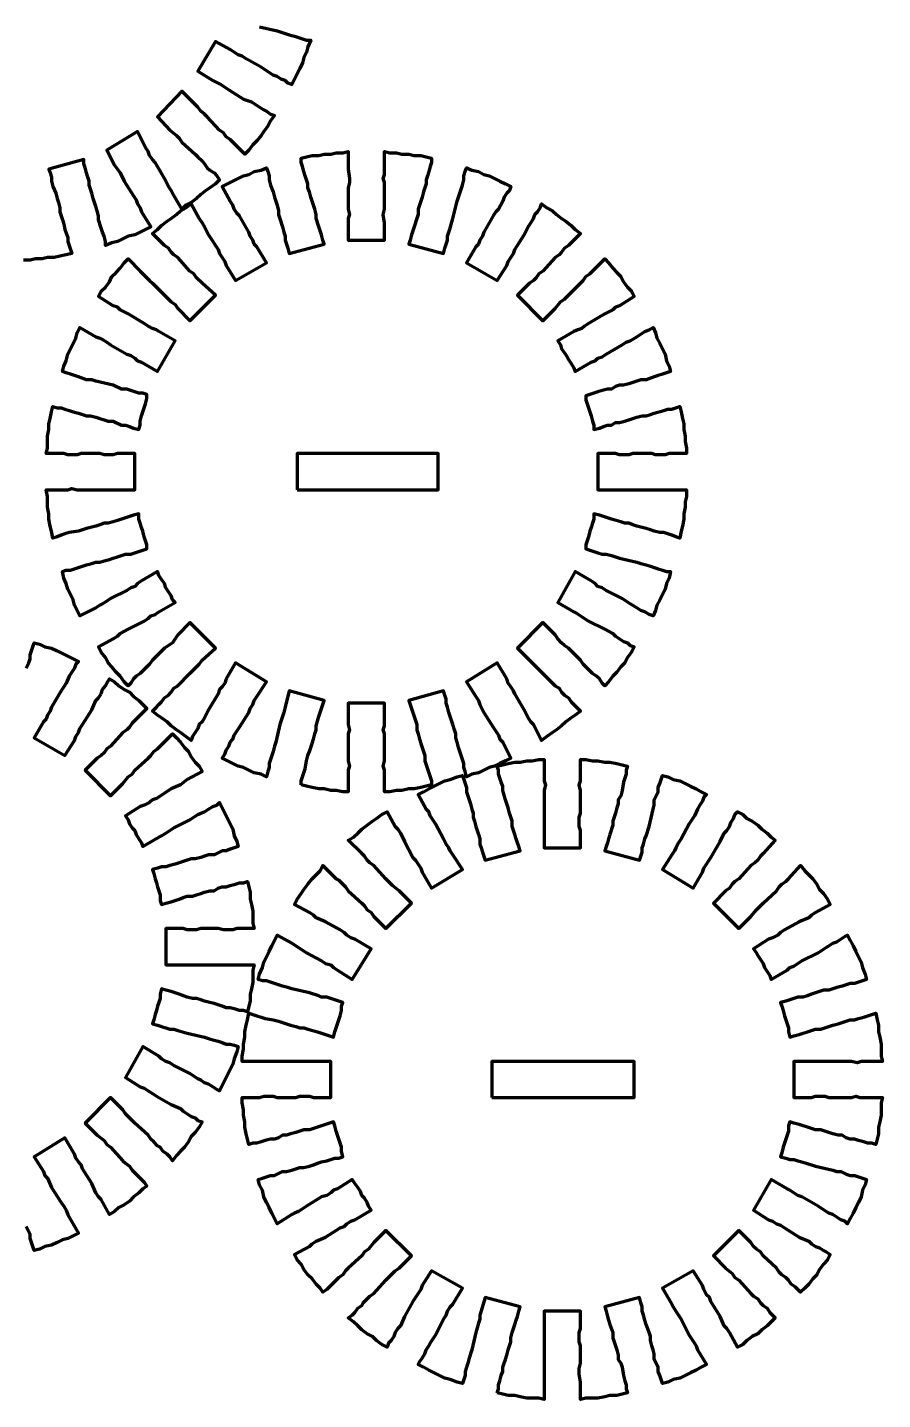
# Model space of a CAD drawing. Header units: inches. Extents: x 3 to 395, y -1 to 557.
# Drawn here: x 324.2 to 395, y 316 to 429.6 of the extents above; entities that cross this region are included whole.
import ezdxf

# ---------------------------------------------------------------- set-up
doc = ezdxf.new("R2010")
doc.units = ezdxf.units.IN
doc.layers.add('P', color=250, linetype='CONTINUOUS', lineweight=100)

msp = doc.modelspace()

# ---------------------------------------------------------------- linework, layer by layer
at = {"layer": 'P', "color": 0, "linetype": 'CONTINUOUS'}
for points in [[(343.44, 429.67), (344.89, 429.33), (345.22, 429.22), (345.56, 429.11), (345.89, 429), (346.33, 428.89), (346.67, 428.78), (347, 428.67), (347.33, 428.56), (347.67, 428.56), (347.44, 428), (347.33, 427.56), (347.11, 427.11), (347, 426.67), (346.78, 426.22), (346.56, 425.78), (346.33, 425.33), (346.11, 424.89), (345.78, 425), (345.56, 425.22), (345.22, 425.33), (344.89, 425.56), (344.56, 425.67), (344.22, 425.89), (343.89, 426.11), (343.56, 426.33), (342.33, 427), (342, 427.22), (341.67, 427.33), (341.33, 427.56), (341, 427.78), (339.78, 428.44), (338.33, 426), (339.56, 425.22), (340.22, 424.89), (340.56, 424.67), (340.89, 424.44), (342.11, 423.67), (342.78, 423.44), (343.11, 423.22), (343.44, 423), (343.78, 422.78), (344, 422.67), (344.33, 422.44), (344.67, 422.33), (344.33, 421.89), (344.11, 421.44), (343.78, 421), (343.56, 420.67), (343.22, 420.22), (342.89, 419.89), (342.56, 419.44), (342.22, 419.11), (342, 419.33), (341.67, 419.67), (341.44, 419.89), (341.22, 420.11), (341, 420.33), (340.67, 420.56), (340.44, 420.89), (340.11, 421.11), (339.11, 422.22), (338.89, 422.44), (338.56, 422.67), (338.33, 423), (338.11, 423.22), (337, 424.33), (335, 422.22), (336, 421.11), (336.56, 420.67), (336.78, 420.44), (337, 420.11), (338.11, 419.11), (338.33, 418.89), (338.67, 418.56), (338.89, 418.33), (339.11, 418), (339.33, 417.78), (339.67, 417.56), (339.89, 417.33), (340.11, 417), (339.78, 416.67), (339.33, 416.33), (339, 416.11), (338.56, 415.78), (338.22, 415.44), (337.78, 415.11), (337.33, 414.89), (337, 414.56), (336.22, 415.89), (336.11, 416.11), (335.89, 416.44), (335.56, 417.11), (334.78, 418.44), (334.56, 418.67), (334.33, 419), (334.22, 419.33), (334, 419.67), (333.33, 421), (330.78, 419.44), (331.44, 418.22), (331.67, 417.89), (331.89, 417.56), (332.22, 416.89), (333, 415.67), (333.22, 415.33), (333.33, 415), (333.56, 414.67), (333.67, 414.33), (334.44, 413.11), (334, 412.89), (333.56, 412.67), (333.11, 412.44), (332.56, 412.33), (332.11, 412.11), (331.67, 411.89), (331.22, 411.78), (330.67, 411.56), (330.67, 411.89), (330.56, 412.33), (330.44, 412.67), (330.33, 413), (330.11, 413.67), (330.11, 414), (330, 414.44), (329.89, 414.78), (329.78, 415.11), (329.67, 415.44), (329.56, 415.89), (329.33, 416.56), (329.33, 416.89), (329.22, 417.22), (329.11, 417.56), (329, 418), (328.89, 418.33), (328.89, 418.67), (326, 417.89), (326.11, 417.56), (326.22, 417.22), (326.22, 416.89), (326.33, 416.44), (326.56, 415.89), (326.67, 415.44), (326.78, 415.11), (326.89, 414.67), (326.89, 414.33), (327, 414), (327.11, 413.67), (327.22, 413.33), (327.33, 412.89), (327.56, 412.22), (327.56, 411.89), (327.67, 411.56), (327.78, 411.22), (327.89, 410.89), (327.44, 410.78), (326.89, 410.67), (326.44, 410.56), (325.89, 410.56), (325.44, 410.44), (324.89, 410.44), (324.44, 410.33), (323.89, 410.33)], [(338.22, 376.67), (338.44, 376.89), (338.67, 377.22), (339.78, 378.22), (337.67, 380.33), (336.67, 379.33), (336.22, 378.67), (335.89, 378.44), (335.56, 378.22), (334.56, 377.22), (334.33, 376.89), (334.11, 376.67), (333.78, 376.33), (333.56, 376.11), (333.22, 375.89), (333, 375.67), (332.78, 375.33), (332.56, 375.11), (332.22, 375.44), (331.89, 375.89), (331.56, 376.22), (331.22, 376.67), (330.89, 377), (330.67, 377.44), (330.33, 377.89), (330.11, 378.33), (331.33, 379), (331.67, 379.22), (331.89, 379.44), (332.56, 379.78), (333.89, 380.44), (334.22, 380.67), (334.44, 380.89), (334.78, 381), (335.11, 381.22), (336.44, 382), (336.22, 382.22), (336.11, 382.56), (335.89, 382.89), (335.67, 383.22), (335.56, 383.56), (335.33, 383.89), (335.11, 384.22), (335, 384.56), (333.67, 383.78), (333.33, 383.56), (333.11, 383.33), (332.78, 383.22), (332.44, 383), (331.11, 382.33), (330.78, 382.11), (330.44, 381.89), (330.22, 381.78), (329.89, 381.56), (328.56, 380.89), (328.33, 381.33), (328.11, 381.78), (328, 382.22), (327.78, 382.67), (327.56, 383.11), (327.44, 383.56), (327.22, 384), (327.11, 384.56), (327.44, 384.67), (327.78, 384.67), (328.11, 384.78), (328.44, 384.89), (329.11, 385.11), (329.56, 385.22), (329.89, 385.33), (330.22, 385.33), (330.56, 385.44), (331, 385.56), (331.33, 385.67), (331.67, 385.78), (332, 385.89), (332.33, 386), (332.78, 386), (333.11, 386.11), (333.44, 386.22), (333.78, 386.33), (334.11, 386.44), (334.11, 386.78), (334, 387.11), (333.89, 387.44), (333.78, 387.89), (333.67, 388.22), (333.56, 388.56), (333.44, 388.89), (333.44, 389.33), (333, 389.22), (332.67, 389.11), (332.33, 389), (332, 388.89), (331.67, 388.78), (331.33, 388.67), (330.89, 388.56), (330.56, 388.56), (330.22, 388.44), (329.89, 388.33), (329.44, 388.22), (329.11, 388.11), (328.78, 388), (328.44, 387.89), (327.67, 387.78), (327.33, 387.67), (327, 387.56), (326.67, 387.44), (326.33, 387.33), (326.22, 387.89), (326.11, 388.33), (326, 388.89), (326, 389.33), (325.89, 389.89), (325.89, 390.33), (325.89, 390.78), (325.78, 391.33), (327.22, 391.33), (327.56, 391.33), (327.89, 391.44), (328.33, 391.33), (328.67, 391.33), (330.22, 391.33), (330.56, 391.33), (330.89, 391.33), (331.33, 391.33), (331.67, 391.33), (333.11, 391.33), (333.11, 394.33), (331.67, 394.33), (331.33, 394.22), (331, 394.22), (330.56, 394.22), (330.22, 394.33), (328.67, 394.33), (328.33, 394.22), (328, 394.22), (327.56, 394.22), (327.22, 394.33), (325.78, 394.33), (325.89, 394.78), (325.89, 395.33), (325.89, 395.78), (326, 396.33), (326, 396.78), (326.11, 397.22), (326.22, 397.78), (326.33, 398.22), (326.67, 398.11), (327, 398.11), (327.33, 398), (327.67, 397.89), (328, 397.78), (328.44, 397.67), (328.78, 397.56), (329.11, 397.44), (329.44, 397.44), (329.89, 397.33), (330.22, 397.22), (330.56, 397.11), (330.89, 397), (331.33, 397), (332, 396.67), (332.33, 396.67), (332.67, 396.56), (333, 396.44), (333.44, 396.33), (333.56, 396.67), (333.56, 397), (333.67, 397.44), (333.78, 397.78), (333.89, 398.11), (334, 398.44), (334.11, 398.89), (334.11, 399.22), (333.78, 399.33), (333.44, 399.33), (333.11, 399.44), (332.78, 399.56), (332.44, 399.67), (332, 399.67), (331.33, 400), (329.89, 400.33), (329.56, 400.44), (329.11, 400.44), (328.44, 400.67), (328.11, 400.78), (327.78, 400.89), (327.44, 401), (327.11, 401.11), (327.22, 401.56), (327.44, 402), (327.56, 402.56), (327.78, 403), (328, 403.44), (328.22, 403.89), (328.33, 404.33), (328.56, 404.78), (329.89, 404), (330.22, 403.89), (330.44, 403.78), (330.78, 403.56), (331.11, 403.33), (332.44, 402.56), (332.78, 402.44), (333.11, 402.22), (333.33, 402), (333.67, 401.89), (335, 401.11), (336.44, 403.67), (335.11, 404.44), (334.89, 404.56), (334.56, 404.67), (334.22, 404.89), (333.89, 405.11), (332.56, 405.89), (331.89, 406.22), (331.67, 406.44), (331.33, 406.56), (330.11, 407.33), (330.33, 407.78), (330.67, 408.11), (331, 408.56), (331.22, 409), (331.56, 409.33), (331.89, 409.67), (332.22, 410.11), (332.56, 410.44), (333.56, 409.44), (333.78, 409.22), (334, 409), (334.33, 408.67), (334.56, 408.44), (335.56, 407.44), (335.89, 407.11), (336.11, 406.89), (336.44, 406.67), (336.67, 406.33), (337.67, 405.33), (339.78, 407.44), (338.67, 408.44), (338.22, 408.89), (338, 409.22), (337.67, 409.44), (336.67, 410.56), (336.33, 410.78), (336.11, 411), (335.89, 411.33), (335.56, 411.56), (334.56, 412.56), (335, 412.89), (335.33, 413.22), (335.78, 413.56), (336.11, 413.78), (336.56, 414.11), (336.89, 414.44), (337.33, 414.67), (337.78, 415), (338.44, 413.78), (338.67, 413.44), (338.89, 413.11), (339.22, 412.44), (340, 411.22), (340.11, 410.89), (340.33, 410.56), (340.56, 410.22), (340.67, 409.89), (341.44, 408.67), (344, 410.11), (343.22, 411.44), (343, 411.67), (342.89, 412), (342.67, 412.33), (342.56, 412.67), (341.78, 414), (341.56, 414.22), (341.33, 414.56), (341.22, 414.89), (341, 415.22), (340.33, 416.44), (340.78, 416.67), (341.22, 416.89), (341.67, 417.11), (342.11, 417.33), (342.56, 417.44), (343, 417.67), (343.56, 417.78), (344, 418), (344.11, 417.67), (344.22, 417.33), (344.22, 417), (344.33, 416.56), (344.56, 416), (344.67, 415.56), (344.78, 415.22), (344.89, 414.89), (345, 414.44), (345, 414.11), (345.11, 413.78), (345.33, 413.11), (345.44, 412.67), (345.56, 412.33), (345.56, 412), (345.67, 411.67), (345.78, 411.33), (345.89, 410.89), (348.78, 411.67), (348.67, 412), (348.56, 412.44), (348.44, 412.78), (348.33, 413.11), (348.11, 413.78), (348.11, 414.11), (348, 414.56), (347.89, 414.89), (347.78, 415.22), (347.67, 415.56), (347.56, 416), (347.44, 416.33), (347.44, 416.67), (347.22, 417.33), (347.11, 417.67), (347, 418.11), (346.89, 418.44), (346.89, 418.78), (347.33, 418.89), (347.78, 419), (348.33, 419), (348.78, 419.11), (349.33, 419.11), (349.78, 419.22), (350.33, 419.22), (350.78, 419.33), (350.78, 417.89), (350.89, 417.11), (350.89, 416.78), (350.78, 416.33), (350.78, 414.89), (350.78, 414.56), (350.89, 414.11), (350.78, 413.78), (350.78, 413.44), (350.78, 412), (353.78, 412), (353.78, 413.44), (353.67, 414.11), (353.78, 414.56), (353.78, 414.89), (353.78, 416.33), (353.78, 416.78), (353.67, 417.11), (353.78, 417.44), (353.78, 417.89), (353.78, 419.33), (354.22, 419.22), (354.78, 419.22), (355.22, 419.11), (355.78, 419.11), (356.22, 419), (356.78, 419), (357.22, 418.89), (357.67, 418.78), (357.67, 418.44), (357.56, 418.11), (357.44, 417.67), (357.33, 417.33), (357.22, 417), (357.22, 416.67), (357.11, 416.33), (357, 416), (356.89, 415.56), (356.78, 415.22), (356.67, 414.89), (356.56, 414.56), (356.56, 414.11), (356.44, 413.78), (356.22, 413.11), (356.11, 412.78), (356, 412.44), (355.89, 412), (355.78, 411.67), (358.67, 410.89), (358.78, 411.33), (358.89, 411.67), (359, 412), (359, 412.33), (359.11, 412.67), (359.22, 413), (359.44, 413.78), (359.78, 415.22), (359.89, 415.56), (360, 415.89), (360.11, 416.22), (360.22, 416.56), (360.33, 417), (360.33, 417.33), (360.44, 417.67), (360.56, 418), (361, 417.78), (361.56, 417.67), (362, 417.44), (362.44, 417.33), (362.89, 417.11), (363.33, 416.89), (363.78, 416.67), (364.22, 416.44), (364.11, 416.11), (363.89, 415.89), (363.67, 415.56), (363.56, 415.22), (363.22, 414.56), (363, 414.33), (362.78, 414), (362, 412.67), (361.89, 412.33), (361.67, 412), (361.56, 411.67), (361.33, 411.44), (360.56, 410.11), (363.11, 408.67), (363.89, 409.89), (364, 410.22), (364.22, 410.56), (364.44, 410.89), (364.56, 411.22), (365.33, 412.44), (365.67, 413.11), (365.89, 413.44), (366.11, 413.78), (366.22, 414.11), (366.44, 414.33), (366.67, 414.67), (366.78, 415), (367.22, 414.67), (367.67, 414.44), (368, 414.11), (368.44, 413.78), (368.78, 413.56), (369.22, 413.22), (369.56, 412.89), (370, 412.56), (369, 411.56), (368.67, 411.33), (368.44, 411), (368.22, 410.78), (367.89, 410.56), (366.89, 409.44), (366.56, 409.22), (366.33, 408.89), (366.11, 408.67), (365.78, 408.44), (364.78, 407.44), (366.89, 405.33), (367.89, 406.33), (368.33, 406.89), (368.67, 407.11), (369, 407.44), (370, 408.44), (370.22, 408.67), (370.44, 409)], [(370.44, 409), (370.78, 409.22), (371, 409.44), (372, 410.44), (372.33, 410.11), (372.67, 409.67), (373, 409.33), (373.33, 409), (373.56, 408.56), (373.89, 408.11), (374.22, 407.78), (374.44, 407.33), (373.22, 406.56), (372.89, 406.44), (372.67, 406.22), (372, 405.89), (370.67, 405.11), (370.33, 404.89), (370.11, 404.67), (369.78, 404.56), (369.44, 404.44), (368.11, 403.67), (368.33, 403.33), (368.44, 403), (368.67, 402.67), (368.89, 402.33), (369, 402.11), (369.22, 401.78), (369.44, 401.44), (369.56, 401.11), (370.89, 401.89), (371.22, 402), (371.44, 402.22), (371.78, 402.33), (372.11, 402.56), (373.44, 403.33), (373.78, 403.56), (374.11, 403.67), (374.67, 404), (375, 404.22), (375.33, 404.44), (375.67, 404.56), (376, 404.78), (376.22, 404.33), (376.33, 403.89), (376.56, 403.44), (376.78, 403), (377, 402.56), (377.11, 402), (377.33, 401.56), (377.44, 401.11), (377.11, 401), (376.78, 400.89), (376.44, 400.78), (376.11, 400.67), (375.44, 400.44), (375, 400.44), (374.67, 400.33), (374.33, 400.22), (374, 400.11), (373.56, 400), (373.22, 400), (372.89, 399.89), (372.56, 399.67), (372.22, 399.67), (371.78, 399.56), (371.44, 399.44), (371.11, 399.33), (370.78, 399.22), (370.44, 399.11), (370.44, 398.78), (370.56, 398.44), (370.67, 398.11), (370.78, 397.78), (370.89, 397.44), (371, 397), (371.11, 396.67), (371.11, 396.33), (371.56, 396.44), (371.89, 396.56), (372.22, 396.67), (372.56, 396.67), (372.89, 396.89), (373.22, 396.89), (373.67, 397), (374, 397.11), (374.33, 397.22), (374.67, 397.33), (375.11, 397.44), (375.44, 397.44), (375.78, 397.56), (376.11, 397.67), (376.89, 397.89), (377.22, 398), (377.56, 398), (377.89, 398.11), (378.22, 398.22), (378.33, 397.78), (378.44, 397.22), (378.56, 396.78), (378.56, 396.33), (378.67, 395.78), (378.67, 395.33), (378.78, 394.78), (378.78, 394.33), (377.33, 394.33), (377, 394.22), (376.67, 394.22), (376.22, 394.22), (375.89, 394.33), (374.33, 394.33), (374, 394.22), (373.67, 394.22), (373.22, 394.22), (372.89, 394.33), (371.44, 394.33), (371.44, 391.33), (372.89, 391.33), (373.22, 391.33), (373.56, 391.33), (374, 391.33), (374.33, 391.33), (375.89, 391.33), (376.22, 391.33), (376.56, 391.33), (377, 391.33), (377.33, 391.33), (378.78, 391.33), (378.78, 390.78), (378.67, 390.33), (378.67, 389.89), (378.56, 389.33), (378.56, 388.89), (378.44, 388.33), (378.33, 387.89), (378.22, 387.33), (377.89, 387.44), (377.56, 387.56), (377.22, 387.67), (376.89, 387.78), (376.56, 387.78), (376.11, 387.89), (375.78, 388), (375.44, 388.11), (375.11, 388.22), (374.67, 388.33), (374.33, 388.44), (374, 388.56), (373.67, 388.56), (373.33, 388.67), (372.56, 388.89), (372.22, 389), (371.89, 389.11), (371.56, 389.22), (371.11, 389.33), (371.11, 388.89), (371, 388.56), (370.89, 388.22), (370.78, 387.89), (370.67, 387.44), (370.56, 387.11), (370.44, 386.78), (370.44, 386.44), (370.78, 386.33), (371.11, 386.22), (371.44, 386.11), (371.78, 386), (372.11, 386), (372.56, 385.89), (373.22, 385.67), (374.67, 385.33), (375, 385.22), (375.44, 385.11), (375.78, 385), (376.11, 384.89), (376.44, 384.78), (376.78, 384.67), (377.11, 384.56), (377.44, 384.56), (377.33, 384), (377.11, 383.56), (377, 383.11), (376.78, 382.67), (376.56, 382.22), (376.33, 381.78), (376.22, 381.33), (376, 380.89), (375.67, 381), (375.33, 381.22), (375, 381.33), (374.67, 381.56), (374.11, 381.89), (373.78, 382.11), (373.44, 382.33), (372.11, 383), (371.78, 383.22), (371.44, 383.33), (371.22, 383.56), (370.89, 383.78), (369.56, 384.56), (368.11, 382), (369.44, 381.22), (369.67, 381.11), (370, 380.89), (370.33, 380.67), (370.67, 380.44), (372, 379.78), (372.67, 379.44), (372.89, 379.22), (373.22, 379), (373.56, 378.78), (373.89, 378.67), (374.11, 378.44), (374.44, 378.33), (374.22, 377.89), (373.89, 377.44), (373.67, 377), (373.33, 376.67), (373, 376.22), (372.67, 375.89), (372.33, 375.44), (372, 375.11), (371.78, 375.33), (371.56, 375.67), (371.33, 375.89), (371, 376.11), (370.78, 376.33), (370.56, 376.56), (370.22, 376.89), (370, 377.22), (369, 378.22), (368.67, 378.44), (368.44, 378.67), (368.11, 379), (367.89, 379.33), (366.89, 380.33), (364.78, 378.22), (365.78, 377.22), (366.33, 376.67), (366.56, 376.44), (366.89, 376.11), (367.89, 375.11), (368.22, 374.89), (368.44, 374.56), (368.67, 374.33), (369, 374.11), (369.22, 373.78), (369.44, 373.56), (369.67, 373.33), (370, 373), (369.56, 372.67), (369.22, 372.44), (368.78, 372.11), (368.44, 371.78), (368, 371.44), (367.67, 371.22), (367.22, 370.89), (366.78, 370.56), (366.11, 371.89), (365.89, 372.11), (365.67, 372.44), (365.33, 373.11), (364.56, 374.44), (364.44, 374.67), (364.22, 375), (364, 375.33), (363.89, 375.67), (363.11, 377), (360.56, 375.44), (361.33, 374.22), (361.56, 373.89), (361.67, 373.56), (362, 372.89), (362.78, 371.67), (363, 371.33), (363.22, 371), (363.33, 370.67), (363.56, 370.44), (364.22, 369.11), (363.78, 368.89), (363.33, 368.67), (362.89, 368.44), (362.44, 368.33), (362, 368.11), (361.56, 367.89), (361, 367.78), (360.56, 367.56), (360.44, 368), (360.33, 368.33), (360.33, 368.67), (360.22, 369), (360, 369.67), (359.89, 370), (359.78, 370.44), (359.67, 370.78), (359.67, 371.11), (359.56, 371.44), (359.44, 371.89), (359.22, 372.56), (359.11, 372.89), (359, 373.33), (358.89, 373.67), (358.89, 374), (358.78, 374.33), (358.67, 374.67), (355.78, 373.89), (355.89, 373.56), (356, 373.22), (356.11, 372.89), (356.22, 372.56), (356.44, 371.89), (356.44, 371.44), (356.56, 371.11), (356.67, 370.67), (356.78, 370.33), (356.89, 370), (357, 369.67), (357.11, 369.33), (357.11, 368.89), (357.33, 368.22), (357.44, 367.89), (357.56, 367.56), (357.67, 367.22), (357.67, 366.89), (357.22, 366.78), (356.78, 366.67), (356.22, 366.56), (355.78, 366.56), (355.22, 366.44), (354.78, 366.44), (354.22, 366.33), (353.78, 366.33), (353.78, 367.78), (353.78, 368.11), (353.67, 368.44), (353.78, 368.89), (353.78, 369.22), (353.78, 370.67), (353.78, 371.11), (353.67, 371.44), (353.78, 371.78), (353.78, 372.22), (353.78, 373.67), (350.78, 373.67), (350.78, 372.22), (350.78, 371.89), (350.89, 371.44), (350.78, 371.11), (350.78, 370.67), (350.78, 369.22), (350.78, 368.89), (350.89, 368.44), (350.78, 368.11), (350.78, 367.78), (350.78, 366.33), (350.33, 366.33), (349.78, 366.44), (349.33, 366.44), (348.78, 366.56), (348.33, 366.56), (347.78, 366.67), (347.33, 366.78), (346.89, 366.89)], [(346.56, 391.33), (358.22, 391.33), (358.22, 394.33), (346.56, 394.33), (346.56, 391.33)], [(324.11, 376.56), (324.33, 377), (324.44, 377.33), (324.44, 377.67), (324.56, 378), (324.67, 378.33), (324.78, 378.67), (325.22, 378.56), (325.67, 378.33), (326.22, 378.22), (326.67, 378), (327.11, 377.78), (327.56, 377.56), (328, 377.33), (328.44, 377.11), (328.22, 376.89), (328.11, 376.56), (327.89, 376.22), (327.67, 375.89), (327.44, 375.33), (327.22, 375), (327, 374.67), (326.22, 373.33), (326.11, 373), (325.89, 372.67), (325.78, 372.33), (325.56, 372.11), (324.78, 370.78), (327.33, 369.33), (328.11, 370.56), (328.22, 370.89), (328.44, 371.22), (328.56, 371.56), (328.78, 371.89), (329.56, 373.11), (329.89, 373.89), (330.11, 374.11), (330.33, 374.44)], [(346.89, 366.89), (346.89, 367.22), (347, 367.56), (347.11, 367.89), (347.22, 368.22), (347.33, 368.89), (347.44, 369.33), (347.56, 369.67), (347.67, 370), (347.78, 370.33), (347.89, 370.67), (348, 371.11), (348.11, 371.44), (348.11, 371.78), (348.33, 372.56), (348.44, 372.89), (348.56, 373.22), (348.67, 373.56), (348.78, 373.89), (345.89, 374.67), (345.56, 373.33), (345.44, 372.89), (345.33, 372.56), (345.11, 371.89), (344.78, 370.44), (344.67, 370.11), (344.56, 369.67), (344.33, 369), (344.22, 368.67), (344.22, 368.33), (344.11, 368), (344, 367.56), (343.56, 367.78), (343, 367.89), (342.56, 368.11), (342.11, 368.33), (341.67, 368.44), (341.22, 368.67), (340.78, 368.89), (340.33, 369.11), (340.56, 369.44), (340.67, 369.78), (340.89, 370.11), (341, 370.44), (341.22, 370.67), (341.33, 371), (341.56, 371.33), (341.78, 371.67), (342.56, 372.89), (342.67, 373.22), (342.89, 373.56), (343, 373.89), (343.22, 374.22), (344, 375.44), (341.44, 377), (340.67, 375.67), (340.56, 375.33), (340.33, 375), (340.11, 374.78), (340, 374.44), (339.22, 373.11), (338.89, 372.44), (338.67, 372.11), (338.44, 371.89), (338.33, 371.56), (338.11, 371.22), (337.89, 370.89), (337.78, 370.56), (337.33, 370.89), (336.89, 371.22), (336.56, 371.44), (336.11, 371.78), (335.78, 372.11), (335.33, 372.44), (335, 372.67), (334.56, 373), (334.89, 373.33), (335.11, 373.56), (335.33, 373.78), (335.56, 374.11), (335.89, 374.33), (336.11, 374.56), (336.33, 374.89), (336.67, 375.11), (337.67, 376.11), (338, 376.44), (338.22, 376.67)], [(330.33, 374.44), (330.44, 374.78), (330.67, 375.11), (330.78, 375.33), (331, 375.67), (331.44, 375.44), (331.78, 375.11), (332.22, 374.78), (332.67, 374.56), (333, 374.22), (333.44, 373.89), (333.78, 373.56), (334.11, 373.22), (333.11, 372.22), (332.89, 372), (332.67, 371.67), (332.44, 371.44), (332.11, 371.22), (331.11, 370.11), (330.78, 369.89), (330.56, 369.56), (330.33, 369.33), (330, 369.11), (329, 368.11), (331.11, 366), (332.11, 367), (332.56, 367.56), (332.89, 367.78), (333.11, 368.11), (334.22, 369.11), (334.44, 369.33), (334.67, 369.67), (335, 369.89), (335.22, 370.11), (336.22, 371.11), (336.56, 370.78), (336.89, 370.44), (337.22, 370), (337.56, 369.67), (337.78, 369.22), (338.11, 368.78), (338.44, 368.44), (338.67, 368), (337.44, 367.33), (336.89, 366.89), (336.11, 366.56), (334.89, 365.78), (334.56, 365.67), (334.33, 365.44), (333.89, 365.22), (333.56, 365.11), (332.33, 364.33), (332.56, 364), (332.67, 363.67), (332.89, 363.33), (333.11, 363.11), (333.22, 362.78), (333.44, 362.44), (333.67, 362.11), (333.78, 361.78), (335.11, 362.56), (335.33, 362.67), (335.67, 362.89), (336, 363.11), (336.33, 363.33), (337.67, 364), (338, 364.22), (338.33, 364.44), (338.56, 364.56), (338.89, 364.67), (339.22, 364.89), (339.56, 365.11), (339.89, 365.22), (340.11, 365.44), (340.33, 365), (340.56, 364.56), (340.78, 364.11), (341, 363.67), (341.22, 363.22), (341.33, 362.67), (341.56, 362.22), (341.67, 361.78), (341.33, 361.67), (341, 361.56), (340.67, 361.44), (340.33, 361.44), (339.67, 361.11), (339.22, 361.11), (338.89, 361), (338.56, 360.89), (338.11, 360.78), (337.78, 360.78), (337.44, 360.67), (336.78, 360.44), (336.44, 360.33), (336, 360.22), (335.67, 360.11), (335.33, 360.11), (335, 360), (334.56, 359.89), (334.67, 359.56), (334.78, 359.11), (334.89, 358.78), (335, 358.44), (335.11, 358.11), (335.22, 357.78), (335.22, 357.33), (335.33, 357), (335.67, 357.11), (336.11, 357.22), (336.44, 357.33), (336.78, 357.44), (337.11, 357.56), (337.44, 357.67), (337.89, 357.67), (338.22, 357.78), (338.56, 357.89), (338.89, 358), (339.33, 358.11), (339.67, 358.11), (340, 358.33), (340.33, 358.44), (340.67, 358.44), (341, 358.56), (341.44, 358.67), (341.78, 358.78), (342.11, 358.78), (342.44, 358.89), (342.56, 358.44), (342.67, 358), (342.67, 357.44), (342.78, 357), (342.89, 356.44), (342.89, 356), (342.89, 355.44), (343, 355), (341.56, 355), (341.22, 354.89), (340.89, 354.89), (340.44, 354.89), (340, 355), (338.56, 355), (338.22, 354.89), (337.89, 354.89), (337.44, 354.89), (337.11, 355), (335.67, 355), (335.67, 352), (337.11, 352), (337.44, 352), (337.78, 352), (338.22, 352), (338.56, 352), (340, 352), (340.44, 352), (340.78, 352), (341.11, 352), (341.56, 352), (343, 352), (342.89, 351.56), (342.89, 351), (342.89, 350.56), (342.78, 350), (342.67, 349.56), (342.67, 349), (342.56, 348.56), (342.44, 348.11), (342.11, 348.22), (341.78, 348.22), (341.44, 348.33), (341, 348.44), (340.67, 348.44), (340.33, 348.56), (340, 348.67), (339.67, 348.78), (339.33, 348.89), (338.89, 349), (338.56, 349.11), (338.22, 349.22), (337.89, 349.22), (337.44, 349.33), (336.78, 349.56), (336.44, 349.67), (336.11, 349.78), (335.67, 349.89), (335.33, 350), (335.22, 349.56), (335.22, 349.22), (335.11, 348.89), (335, 348.56), (334.89, 348.22), (334.78, 347.89), (334.67, 347.44), (334.56, 347.11), (335, 347), (335.33, 346.89), (335.67, 346.78), (336, 346.67), (336.33, 346.67), (336.67, 346.56), (337.44, 346.33), (338.89, 346), (339.22, 345.89), (339.56, 345.78), (340, 345.67), (340.33, 345.56), (340.67, 345.44), (341, 345.44), (341.33, 345.33), (341.67, 345.22), (341.56, 344.78), (341.33, 344.22), (341.22, 343.78), (341, 343.33), (340.78, 342.89), (340.56, 342.44), (340.33, 342), (340.11, 341.56), (339.89, 341.67), (339.56, 341.89), (339.22, 342.11), (338.89, 342.22), (338.56, 342.44), (338.33, 342.56), (338, 342.78), (337.67, 343), (336.33, 343.67), (336, 343.89), (335.67, 344), (335.33, 344.22), (335.11, 344.44), (333.78, 345.22), (332.33, 342.67), (333.56, 341.89), (333.89, 341.78), (334.22, 341.56), (334.56, 341.33), (334.89, 341.11), (336.11, 340.44), (336.89, 340.11), (337.11, 339.89), (337.44, 339.67), (337.78, 339.44), (338.11, 339.33), (338.33, 339.11), (338.67, 339), (338.44, 338.56), (338.11, 338.11), (337.78, 337.78), (337.56, 337.33), (337.22, 336.89), (336.89, 336.56), (336.56, 336.22), (336.22, 335.78), (336, 336.11), (335.78, 336.33), (335.44, 336.56), (335.22, 336.89), (335, 337), (334.67, 337.33), (334.44, 337.56), (334.22, 337.89), (333.11, 338.89), (332.89, 339.11), (332.56, 339.44), (332.33, 339.67), (332.11, 340), (331.11, 341), (329, 338.89), (330, 337.89), (330.56, 337.44), (330.78, 337.11), (331.11, 336.89), (332.11, 335.78), (332.33, 335.56), (332.67, 335.33), (332.89, 335), (333.11, 334.78), (333.44, 334.44), (333.67, 334.22), (333.89, 334), (334.11, 333.67), (333.78, 333.44), (333.44, 333.11), (333, 332.78), (332.67, 332.44), (332.22, 332.11), (331.78, 331.89), (331.44, 331.56), (331, 331.33), (330.33, 332.56), (330.11, 332.78), (329.89, 333.11), (329.56, 333.89), (328.78, 335.11), (328.67, 335.44), (328.44, 335.67), (328.22, 336), (328.11, 336.33), (327.33, 337.67), (324.78, 336.11), (325.56, 334.89), (325.67, 334.56), (325.89, 334.33), (326.22, 333.56), (327, 332.33), (327.22, 332), (327.44, 331.67), (327.56, 331.33), (327.67, 331.11), (328.44, 329.78), (328, 329.56), (327.56, 329.33), (327.11, 329.22), (326.67, 329), (326.22, 328.78), (325.67, 328.67), (325.22, 328.44), (324.78, 328.33), (324.67, 328.67), (324.56, 329), (324.44, 329.33), (324.44, 329.67), (324.11, 330.33)], [(350.11, 330.22), (350.44, 330.33), (350.67, 330.56), (351, 330.78), (351.33, 330.89), (352.67, 331.67), (352.44, 332), (352.33, 332.33), (352.11, 332.67), (351.89, 332.89), (351.78, 333.22), (351.56, 333.56), (351.33, 333.89), (351.11, 334.22), (349.89, 333.44), (349.56, 333.33), (349.33, 333.11), (349, 332.89), (348.56, 332.78), (347.33, 332), (347, 331.78), (346.67, 331.56), (346.33, 331.44), (346.11, 331.33), (344.89, 330.56), (344.67, 331), (344.44, 331.44), (344.22, 331.89), (344, 332.33), (343.78, 332.78), (343.67, 333.33), (343.44, 333.78), (343.33, 334.22), (343.67, 334.33), (344, 334.44), (344.33, 334.56), (344.67, 334.56), (345.33, 334.89), (345.67, 334.89), (346.11, 335), (346.44, 335.11), (346.78, 335.22), (347.11, 335.22), (347.56, 335.33), (347.89, 335.44), (348.22, 335.56), (348.56, 335.67), (349, 335.78), (349.33, 335.89), (349.67, 336), (350, 336), (350.33, 336.11), (350.22, 336.56), (350.22, 336.89), (350.11, 337.22), (350, 337.56), (349.89, 337.89), (349.78, 338.22), (349.67, 338.67), (349.56, 339), (349.22, 338.89), (348.89, 338.78), (348.56, 338.67), (348.22, 338.56), (347.56, 338.33), (347.11, 338.33), (346.78, 338.22), (346.44, 338.11), (346, 338), (345.67, 337.89), (345.33, 337.89), (345, 337.67), (344.67, 337.56), (344.33, 337.56), (343.89, 337.44), (343.56, 337.33), (343.22, 337.22), (342.89, 337.22), (342.56, 337.11), (342.44, 337.56), (342.33, 338), (342.22, 338.56), (342.22, 339), (342.11, 339.56), (342.11, 340), (342, 340.56), (342, 341), (343.44, 341), (343.78, 341.11), (344.11, 341.11), (344.56, 341.11), (344.89, 341), (346.44, 341), (346.78, 341.11), (347.11, 341.11), (347.56, 341.11), (347.89, 341), (349.33, 341), (349.33, 344), (347.89, 344), (347.56, 344), (347.11, 344), (346.78, 344), (346.44, 344), (344.89, 344), (344.56, 344), (344.11, 344), (343.78, 344), (343.44, 344), (342, 344), (342, 344.44), (342.11, 345), (342.11, 345.44), (342.22, 346), (342.22, 346.44), (342.33, 347), (342.44, 347.44), (342.56, 348), (342.89, 347.89), (343.22, 347.78), (343.56, 347.67), (343.89, 347.56), (344.56, 347.44), (345, 347.33), (345.33, 347.22), (345.67, 347.11), (346, 347), (346.44, 346.89), (346.78, 346.78), (347.11, 346.78), (347.44, 346.67), (348.22, 346.44), (348.56, 346.33), (348.89, 346.22), (349.22, 346.11), (349.56, 346), (349.67, 346.44), (349.78, 346.78), (349.89, 347.11), (350, 347.44), (350.11, 347.78), (350.22, 348.22), (350.22, 348.56), (350.33, 348.89), (350, 349), (349.67, 349.11), (349.33, 349.22), (349, 349.33), (348.56, 349.33), (348.33, 349.44), (347.56, 349.67), (346.11, 350), (345.78, 350.11), (345.33, 350.22), (345, 350.33), (344.67, 350.44), (344.33, 350.56), (344, 350.67), (343.67, 350.67), (343.33, 350.78), (343.44, 351.22), (343.67, 351.78), (343.78, 352.22), (344, 352.67), (344.22, 353.11), (344.44, 353.56), (344.67, 354), (344.89, 354.44), (346.11, 353.78), (346.67, 353.44), (347, 353.22), (347.33, 353), (348.56, 352.33), (348.89, 352.11), (349.33, 352), (349.56, 351.78), (349.89, 351.56), (351.11, 350.78), (352.67, 353.33), (351.33, 354.11), (351, 354.22), (350.67, 354.44), (350.44, 354.67), (350.11, 354.89), (348.89, 355.56), (348.11, 355.89), (347.89, 356.11), (347.56, 356.33), (346.33, 357), (346.56, 357.44), (346.89, 357.89), (347.11, 358.22), (347.44, 358.67), (347.78, 359.11), (348.11, 359.44), (348.44, 359.78), (348.67, 360.22), (349.78, 359.11), (350, 359), (350.33, 358.67), (350.56, 358.44), (350.78, 358.11), (351.89, 357.11), (352.11, 356.89), (352.33, 356.56), (352.67, 356.33), (352.89, 356), (353.89, 355), (356, 357.11), (355, 358.11), (354.44, 358.56), (354.11, 358.89), (353.89, 359.11), (352.89, 360.22), (352.56, 360.44), (352.33, 360.67), (352.11, 361), (351.89, 361.22), (350.78, 362.33), (351.22, 362.56), (351.56, 362.89), (351.89, 363.22), (352.33, 363.56), (352.78, 363.89), (353.11, 364.11), (353.56, 364.44), (354, 364.67), (354.67, 363.44), (354.89, 363.22), (355.11, 362.89), (355.44, 362.22), (356.11, 360.89), (356.33, 360.67), (356.56, 360.33), (356.78, 360), (356.89, 359.67), (357.67, 358.33), (360.22, 359.89), (359.44, 361.11), (359.22, 361.44), (359.11, 361.67), (358.89, 362), (358.67, 362.44), (358, 363.67), (357.78, 364), (357.56, 364.33), (357.44, 364.67), (357.22, 364.89), (356.56, 366.11), (357, 366.33), (357.44, 366.56), (357.89, 366.78), (358.33, 367), (358.78, 367.22), (359.22, 367.33), (359.78, 367.56), (360.22, 367.67), (360.33, 367.33), (360.44, 367), (360.56, 366.67), (360.56, 366.33), (360.78, 365.67), (360.89, 365.33), (361, 364.89), (361.11, 364.56), (361.11, 364.22), (361.22, 363.89), (361.33, 363.44), (361.56, 362.78), (361.67, 362.44), (361.67, 362), (361.78, 361.67), (361.89, 361.33), (362, 361), (362.11, 360.67), (365, 361.44), (364.89, 361.78), (364.78, 362.11), (364.67, 362.44), (364.56, 362.78), (364.33, 363.44), (364.33, 363.89), (364.22, 364.22), (364.11, 364.56), (364, 365), (363.89, 365.33), (363.78, 365.67), (363.56, 366.44), (363.56, 366.78), (363.44, 367.11), (363.33, 367.44), (363.22, 367.78), (363.22, 368.11), (363.11, 368.44), (363.56, 368.56), (364, 368.67), (364.56, 368.78), (365, 368.78), (365.56, 368.89), (366, 368.89), (366.56, 369), (367, 369), (367, 367.56), (367, 367.22), (367.11, 366.89), (367, 366.44), (367, 366.11), (367, 364.56), (367, 364.22), (367, 363.89), (367, 363.56), (367, 363.11), (367, 361.67), (370, 361.67), (370, 363.11), (369.89, 363.44), (369.89, 363.89), (369.89, 364.22), (370, 364.56), (370, 366.11), (370, 366.44), (369.89, 366.89), (370, 367.22), (370, 367.56), (370, 369), (370.44, 369), (371, 368.89), (371.44, 368.89), (372, 368.78), (372.44, 368.78), (373, 368.67), (373.44, 368.56), (373.89, 368.44), (373.78, 368.11), (373.78, 367.78), (373.67, 367.44), (373.56, 367.11), (373.44, 366.44), (373.33, 366), (373.11, 365.67), (373.11, 365.33), (373, 365), (372.89, 364.56), (372.78, 364.22), (372.67, 363.89), (372.67, 363.56), (372.44, 362.78), (372.33, 362.44), (372.22, 362.11), (372.11, 361.78), (372, 361.44), (374.89, 360.67), (375, 361), (375.11, 361.33), (375.11, 361.67), (375.22, 362), (375.33, 362.44), (375.44, 362.67), (375.67, 363.44), (376, 364.89), (376.11, 365.22), (376.11, 365.67), (376.44, 366.33), (376.44, 366.67), (376.56, 367), (376.67, 367.33), (376.78, 367.67), (377.22, 367.56), (377.67, 367.33), (378.22, 367.22), (378.67, 367), (379.11, 366.78), (379.56, 366.56), (380, 366.33), (380.44, 366.11), (380.22, 365.89), (380.11, 365.56), (379.89, 365.22), (379.67, 364.89), (379.44, 364.33), (379.22, 364), (379, 363.67), (378.33, 362.44), (378.11, 362.11), (377.89, 361.67), (377.78, 361.44), (377.56, 361.11), (376.78, 359.89), (379.33, 358.33), (380.11, 359.67), (380.22, 360), (380.44, 360.33), (380.56, 360.56), (380.78, 360.89), (381.56, 362.22), (381.89, 362.89), (382.11, 363.11), (382.33, 363.44), (382.44, 363.78), (382.67, 364.11), (382.78, 364.44), (383, 364.67), (383.44, 364.44), (383.78, 364.11), (384.22, 363.89), (384.67, 363.56), (385, 363.22), (385.44, 362.89), (385.78, 362.56), (386.11, 362.33), (385.11, 361.22), (384.89, 361), (384.67, 360.67), (384.44, 360.44), (384.11, 360.22), (383.11, 359.11), (382.78, 358.89), (382.56, 358.67), (382.33, 358.33), (382, 358.11), (381, 357.11), (383.11, 355), (384.11, 356), (384.56, 356.56), (384.89, 356.89), (385.11, 357.11), (386.22, 358.11), (386.44, 358.44), (386.67, 358.67), (387, 358.89), (387.22, 359.11), (388.22, 360.22), (388.56, 359.78), (388.89, 359.44), (389.22, 359.11), (389.56, 358.67), (389.78, 358.22), (390.11, 357.89), (390.44, 357.44), (390.67, 357), (389.44, 356.33), (389.11, 356.11), (388.89, 355.89), (388.11, 355.56), (386.89, 354.89), (386.56, 354.67), (386.33, 354.44), (385.89, 354.22), (385.56, 354.11), (384.33, 353.33), (384.56, 353), (384.67, 352.78), (384.89, 352.44), (385.11, 352.11), (385.22, 351.78), (385.44, 351.44), (385.67, 351.11), (385.78, 350.78), (387.11, 351.56), (387.33, 351.78), (387.67, 351.89), (388, 352.11), (388.33, 352.33), (389.67, 353)], [(389.67, 353), (390, 353.22), (390.33, 353.44), (390.56, 353.56), (390.89, 353.78), (391.22, 353.89), (391.56, 354.11), (391.89, 354.33), (392.11, 354.44), (392.33, 354), (392.56, 353.56), (392.78, 353.11), (393, 352.67), (393.22, 352.22), (393.33, 351.78), (393.56, 351.22), (393.67, 350.78), (393.33, 350.67), (393, 350.56), (392.67, 350.44), (392.33, 350.44), (391.67, 350.22), (391.22, 350.11), (390.89, 350), (390.56, 349.89), (390.11, 349.89), (389.78, 349.78), (389.44, 349.67), (389.11, 349.56), (388.78, 349.44), (388.44, 349.33), (388, 349.33), (387.67, 349.22), (387.33, 349.11), (387, 349), (386.56, 348.89), (386.67, 348.56), (386.78, 348.22), (386.89, 347.78), (387, 347.44), (387.11, 347.11), (387.22, 346.78), (387.22, 346.44), (387.33, 346), (387.67, 346.11), (388.11, 346.22), (388.44, 346.33), (388.78, 346.44), (389.11, 346.56), (389.44, 346.67), (389.89, 346.67), (390.22, 346.78), (390.56, 346.89), (390.89, 347), (391.33, 347.11), (391.67, 347.22), (392, 347.33), (392.33, 347.44), (392.67, 347.44), (393, 347.56), (393.44, 347.67), (393.78, 347.78), (394.11, 347.89), (394.44, 348), (394.56, 347.44), (394.67, 347), (394.67, 346.44), (394.78, 346), (394.89, 345.44), (394.89, 345), (394.89, 344.44), (395, 344), (393.56, 344), (393.22, 344), (392.89, 343.89), (392.44, 344), (392, 344), (390.56, 344), (390.22, 344), (389.89, 344), (389.44, 344), (389.11, 344), (387.67, 344), (387.67, 341), (389.11, 341), (389.44, 341.11), (389.78, 341.11), (390.22, 341.11), (390.56, 341), (392, 341), (392.44, 341), (392.78, 341.11), (393.11, 341), (393.56, 341), (395, 341), (394.89, 340.56), (394.89, 340), (394.89, 339.56), (394.78, 339), (394.67, 338.56), (394.67, 338), (394.56, 337.56), (394.44, 337.11), (394.11, 337.22), (393.78, 337.22), (393.44, 337.33), (393, 337.44), (392.67, 337.56), (392.33, 337.56), (392, 337.67), (391.67, 337.89), (391.33, 337.89), (390.89, 338), (390.56, 338.11), (390.22, 338.22), (389.89, 338.33), (389.44, 338.33), (388.78, 338.56), (388.44, 338.67), (388.11, 338.78), (387.67, 338.89), (387.33, 339), (387.22, 338.67), (387.22, 338.22), (387.11, 337.89), (387, 337.56), (386.89, 337.22), (386.78, 336.89), (386.67, 336.44), (386.56, 336.11), (387, 336), (387.33, 335.89), (387.67, 335.89), (388, 335.78), (388.33, 335.67), (388.67, 335.56), (389.44, 335.33), (390.89, 335), (391.22, 334.89), (391.56, 334.89), (392, 334.67), (392.33, 334.56), (392.67, 334.56), (393, 334.44), (393.33, 334.33), (393.67, 334.22), (393.56, 333.78), (393.33, 333.33), (393.22, 332.78), (393, 332.33), (392.78, 331.89), (392.56, 331.44), (392.33, 331), (392.11, 330.56), (391.89, 330.78), (391.56, 330.89), (391.22, 331.11), (390.89, 331.33), (390.56, 331.44), (390.33, 331.56), (390, 331.78), (389.67, 332), (388.33, 332.78), (388, 332.89), (387.67, 333.11), (387.33, 333.33), (387.11, 333.44), (385.78, 334.22), (384.33, 331.67), (385.56, 330.89), (385.89, 330.78), (386.22, 330.56), (386.56, 330.44), (386.89, 330.22), (388.11, 329.44), (388.89, 329.11), (389.11, 328.89), (389.44, 328.67), (389.78, 328.56), (390.11, 328.33), (390.33, 328.22), (390.67, 328), (390.44, 327.56), (390.11, 327.22), (389.78, 326.78), (389.56, 326.33), (389.22, 326), (388.89, 325.56), (388.56, 325.22), (388.22, 324.89), (388, 325.11), (387.78, 325.33), (387.44, 325.56), (387.22, 325.89), (387, 326.11), (386.67, 326.33), (386.44, 326.56), (386.22, 326.89), (385.11, 327.89), (384.89, 328.22), (384.56, 328.44), (384.33, 328.67), (384.11, 329), (383.11, 330), (381, 327.89), (382, 326.89), (382.56, 326.44), (382.78, 326.11), (383.11, 325.89), (384.11, 324.78), (384.33, 324.56), (384.67, 324.33), (384.89, 324), (385.11, 323.78), (385.44, 323.56), (385.67, 323.22), (385.89, 323), (386.11, 322.78), (385.78, 322.44), (385.44, 322.11), (385, 321.78), (384.67, 321.44), (384.22, 321.22), (383.78, 320.89), (383.44, 320.56), (383, 320.33), (382.33, 321.56), (382.11, 321.89), (381.89, 322.11), (381.56, 322.89), (380.78, 324.11), (380.67, 324.44), (380.44, 324.67), (380.22, 325.11), (380.11, 325.44), (379.33, 326.67), (376.78, 325.22), (377.56, 323.89), (377.67, 323.67), (377.89, 323.33), (378.33, 322.67), (379, 321.33), (379.22, 321), (379.44, 320.67), (379.56, 320.44), (379.67, 320.11), (380.44, 318.89), (380, 318.67), (379.56, 318.44), (379.11, 318.22), (378.67, 318), (378.22, 317.78), (377.67, 317.67), (377.22, 317.44), (376.78, 317.33), (376.67, 317.67), (376.56, 318), (376.44, 318.33), (376.44, 318.67), (376.11, 319.33), (376.11, 319.78), (376, 320.11), (375.89, 320.44), (375.78, 320.89), (375.78, 321.22), (375.67, 321.56), (375.44, 322.22), (375.33, 322.56), (375.22, 323), (375.11, 323.33), (375.11, 323.67), (375, 324), (374.89, 324.44), (372, 323.67), (372.11, 323.33), (372.22, 322.89), (372.33, 322.56), (372.44, 322.22), (372.67, 321.56), (372.67, 321.11), (372.78, 320.78), (372.89, 320.44), (373, 320.11), (373.11, 319.67), (373.11, 319.33), (373.33, 319), (373.44, 318.67), (373.56, 318), (373.67, 317.56), (373.78, 317.22), (373.78, 316.89), (373.89, 316.56), (373.44, 316.44), (373, 316.33), (372.44, 316.33), (372, 316.22), (371.44, 316.11), (371, 316.11), (370.44, 316.11), (370, 316), (370, 317.44), (369.89, 318.11), (369.89, 318.56), (370, 319), (370, 320.44), (369.89, 320.78), (369.89, 321.11), (369.89, 321.56), (370, 321.89), (370, 323.33), (367, 323.33), (367, 321.89), (367, 321.22), (367, 320.78), (367, 320.44), (367, 319), (367, 318.56), (367, 318.22), (367, 317.89), (367, 317.44), (367, 316), (366.56, 316.11), (366, 316.11), (365.56, 316.11), (365, 316.22), (364.56, 316.33), (364, 316.33), (363.56, 316.44), (363.11, 316.56)], [(362.67, 341), (374.44, 341), (374.44, 344), (362.67, 344), (362.67, 341)], [(363.11, 316.56), (363.22, 316.89), (363.22, 317.22), (363.33, 317.56), (363.44, 318), (363.56, 318.33), (363.56, 318.67), (363.67, 319), (363.78, 319.33), (363.89, 319.67), (364, 320.11), (364.11, 320.44), (364.22, 320.78), (364.22, 321.11), (364.33, 321.56), (364.56, 322.22), (364.67, 322.56), (364.78, 322.89), (364.89, 323.33), (365, 323.67), (362.11, 324.44), (361.67, 323), (361.67, 322.67), (361.56, 322.33), (361.33, 321.56), (361, 320.11), (360.89, 319.78), (360.78, 319.44), (360.67, 319), (360.56, 318.67), (360.44, 318.33), (360.44, 318), (360.33, 317.67), (360.22, 317.33), (359.78, 317.44), (359.22, 317.67), (358.78, 317.78), (358.33, 318), (357.89, 318.22), (357.44, 318.44), (357, 318.67), (356.56, 318.89), (356.67, 319.11), (356.89, 319.44), (357.11, 319.78), (357.22, 320.11), (357.44, 320.44), (357.56, 320.67), (357.78, 321), (358, 321.33), (358.67, 322.67), (358.89, 323), (359, 323.33), (359.22, 323.67), (359.44, 323.89), (360.22, 325.22), (357.67, 326.67), (356.89, 325.44), (356.78, 325.11), (356.56, 324.78), (356.33, 324.44), (356.11, 324.11), (355.44, 322.89), (355.11, 322.11), (354.89, 321.89), (354.67, 321.56), (354.56, 321.22), (354.33, 320.89), (354.11, 320.67), (354, 320.33), (353.56, 320.56), (353.11, 320.89), (352.78, 321.22), (352.33, 321.44), (351.89, 321.78), (351.56, 322.11), (351.22, 322.44), (350.78, 322.78), (351.11, 323), (351.33, 323.22), (351.56, 323.56), (351.89, 323.78), (352, 324), (352.33, 324.33), (352.56, 324.56), (352.89, 324.78), (353.89, 325.89), (354.11, 326.11), (354.44, 326.44), (354.67, 326.67), (355, 326.89), (356, 327.89), (353.89, 330), (352.89, 329), (352.44, 328.44), (352.11, 328.22), (351.89, 327.89), (350.78, 326.89), (350.56, 326.67), (350.33, 326.33), (350, 326.11), (349.78, 325.89), (349.44, 325.56), (349.22, 325.33), (349, 325.11), (348.67, 324.89), (348.44, 325.22), (348.11, 325.56), (347.78, 326), (347.44, 326.33), (347.11, 326.78), (346.89, 327.22), (346.56, 327.56), (346.33, 328), (347.56, 328.67), (347.78, 328.89), (348.11, 329.11), (348.89, 329.44), (350.11, 330.22)]]:
    msp.add_lwpolyline(points, dxfattribs=at)

doc.saveas('drawing.dxf')
